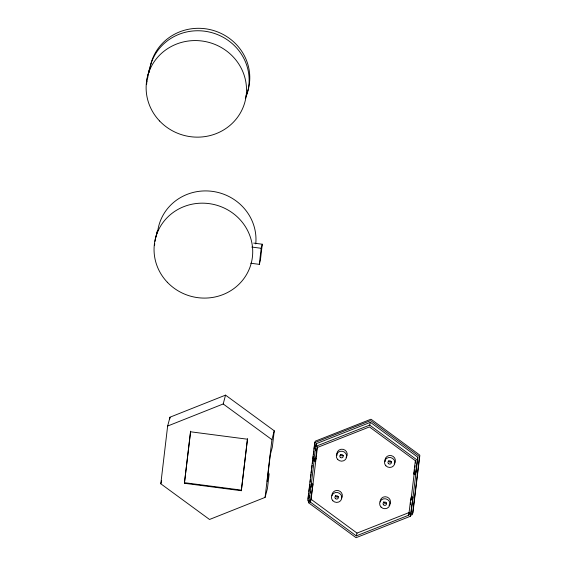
<?xml version="1.0" encoding="UTF-8"?>
<svg xmlns="http://www.w3.org/2000/svg" width="566" height="566" viewBox="0 0 566 566"><rect width="100%" height="100%" fill="white"/><g stroke="black" fill="none" stroke-linecap="round" stroke-linejoin="round"><path stroke-width="0.85" d="M146.799 81.893L146.877 81.079M147.931 77.294L148.009 76.566M160.808 483.796L167.642 426.042L169.991 417.199L225.544 395.132L274.262 430.811L272.324 447.182L270.286 454.845L267.145 481.418L269.183 473.756L267.428 488.564L265.079 497.401L209.526 519.475L160.808 483.796L161.664 480.576M169.786 418.939L169.991 417.199M184.41 483.286L190.509 431.78L247.413 439.209L241.321 490.715L184.41 483.286L190.664 431.186M250.71 263.225L259.299 264.35L261.195 248.283L262.277 244.222L253.688 243.104M262.277 244.222L260.374 260.282L259.299 264.35M241.321 490.715L247.568 438.615M265.079 497.401L271.913 439.648L274.262 430.811M308.711 493.467L308.123 498.936M308.965 491.352L309.312 488.536M309.482 487.128L309.821 484.319M310.076 482.204L310.416 479.388M310.67 477.28L311.01 474.464M311.18 473.056L311.519 470.24M311.774 468.132L312.114 465.316M312.375 463.207L312.715 460.391M312.885 458.984L313.224 456.168M313.479 454.059L313.819 451.243M314.073 449.135L314.413 446.319M314.583 444.911L315.064 441.565A1.266 1.21 14.9 0 1 315.418 441.112L370.68 419.314A1.266 1.21 14.9 0 1 371.275 419.392L419.604 454.965A1.266 1.21 14.9 0 1 419.838 455.496L412.897 512.867A1.266 1.21 14.9 0 1 412.543 513.32L412.373 513.44M316.069 458.382L315.347 461.113L313.705 460.901L316.189 443.716L370.419 422.321L417.835 457.229L411.029 513.518L410.286 516.312L356.056 537.7L308.64 502.799L311.335 483.796L312.97 484.008L310.387 502.106L356.276 535.889L408.758 515.187L409.501 512.393L357.019 533.101L356.276 535.889M309.694 497.408L309.906 495.675M310.218 493.078L310.43 491.345M310.847 487.885L314.434 458.17L313.705 460.901M315.354 450.642L315.559 448.909M315.878 446.312L316.189 443.716M315.347 461.113L316.974 447.628L369.457 426.927L415.345 460.703L413.746 473.961L415.38 474.174L416.109 471.436M310.387 502.106L311.13 499.318L317.505 446.567M408.758 515.187L410.647 499.58L411.369 496.849L413.01 497.061L410.286 516.312M410.442 504.61L410.647 502.884M410.966 500.287L414.206 473.48M414.418 471.754L414.623 470.021M414.935 467.431L415.147 465.698M415.458 463.101L415.777 460.512M415.38 474.174L417.835 457.229M167.642 426.042L223.195 403.968L225.544 395.132M308.64 502.799L309.383 500.011M315.446 446.503L369.676 425.108L370.419 422.321M413.746 473.961L414.468 471.223M410.017 514.388L411.376 513.857M410.322 515.527L412.175 514.72A1.266 1.21 14.9 0 0 412.529 514.268L419.47 456.896A1.266 1.21 14.9 0 0 419.229 456.366L370.9 420.793A1.266 1.21 14.9 0 0 370.313 420.715L315.043 442.513A1.266 1.21 14.9 0 0 314.689 442.966L307.748 500.337A1.266 1.21 14.9 0 0 307.989 500.868L309.581 502.134M251.75 247.052L261.195 248.283M310.607 486.527L312.248 486.739M410.647 499.58L412.281 499.799M184.573 482.699L241.477 490.128M223.195 403.968L271.913 439.648M369.676 425.108L417.092 460.017M311.13 499.318L357.019 533.101M337.032 455.382A5.207 4.981 14.9 0 1 343.152 449.333A5.207 4.981 14.9 0 1 346.045 457.462M343.258 455.404A1.733 1.663 14.9 0 1 340.428 454.746M331.987 495.682A5.207 4.981 14.9 0 1 338.503 490.644A5.207 4.981 14.9 0 1 341.482 498.313M338.376 496.658A1.733 1.663 14.9 0 1 335.44 495.519M385.191 461.672A5.207 4.981 14.9 0 1 391.311 455.616A5.207 4.981 14.9 0 1 394.205 463.752M391.417 461.693A1.733 1.663 14.9 0 1 388.538 460.873M380.147 501.964A5.207 4.981 14.9 0 1 387.165 497.097A5.207 4.981 14.9 0 1 388.962 505.374M386.536 502.941A1.733 1.663 14.9 0 1 383.599 501.809M149.056 72.533A50.346 48.145 14.9 0 1 211.472 32.559A50.346 48.145 14.9 0 1 245.333 98.47M148.207 75.052A50.346 48.145 14.9 0 1 149.431 69.321L148.356 73.382A50.346 48.145 14.9 0 0 146.658 84.15M149.82 69.222A50.346 48.145 14.9 0 1 212.561 30.231A50.346 48.145 14.9 0 1 245.984 96.022M157.73 231.126A49.475 47.318 14.9 0 1 212.208 191.343A49.475 47.318 14.9 0 1 255.761 243.918M156.145 236.807A49.475 47.318 14.9 0 1 157.553 230.553L156.471 234.614A49.475 47.318 14.9 0 0 154.992 241.357M154.624 245.113A49.475 47.318 14.9 0 1 154.723 243.72M381.003 507.037A5.207 4.981 14.9 0 0 389.769 505.275A5.207 4.981 14.9 0 0 383.628 498.823A5.207 4.981 14.9 0 0 381.003 507.037M383.536 504.822A1.733 1.663 14.9 0 0 386.458 504.235A1.733 1.663 14.9 0 0 384.406 502.077A1.733 1.663 14.9 0 0 383.536 504.822M385.885 465.79A5.207 4.981 14.9 0 0 394.651 464.021A5.207 4.981 14.9 0 0 388.509 457.569A5.207 4.981 14.9 0 0 385.885 465.79M388.418 463.568A1.733 1.663 14.9 0 0 391.332 462.981A1.733 1.663 14.9 0 0 389.288 460.83A1.733 1.663 14.9 0 0 388.418 463.568M332.843 500.754A5.207 4.981 14.9 0 0 341.602 498.986A5.207 4.981 14.9 0 0 335.468 492.533A5.207 4.981 14.9 0 0 332.843 500.754M335.369 498.533A1.733 1.663 14.9 0 0 338.291 497.946A1.733 1.663 14.9 0 0 336.246 495.795A1.733 1.663 14.9 0 0 335.369 498.533M337.725 459.5A5.207 4.981 14.9 0 0 346.484 457.738A5.207 4.981 14.9 0 0 340.35 451.279A5.207 4.981 14.9 0 0 337.725 459.5M340.251 457.286A1.733 1.663 14.9 0 0 343.173 456.691A1.733 1.663 14.9 0 0 341.128 454.54A1.733 1.663 14.9 0 0 340.251 457.286M159.633 121.025A50.346 48.145 14.9 0 0 244.342 103.967A50.346 48.145 14.9 0 0 184.997 41.58A50.346 48.145 14.9 0 0 159.633 121.025M167.324 282.243A49.475 47.318 14.9 0 0 250.575 265.482A49.475 47.318 14.9 0 0 192.249 204.163A49.475 47.318 14.9 0 0 167.324 282.243"/></g></svg>
